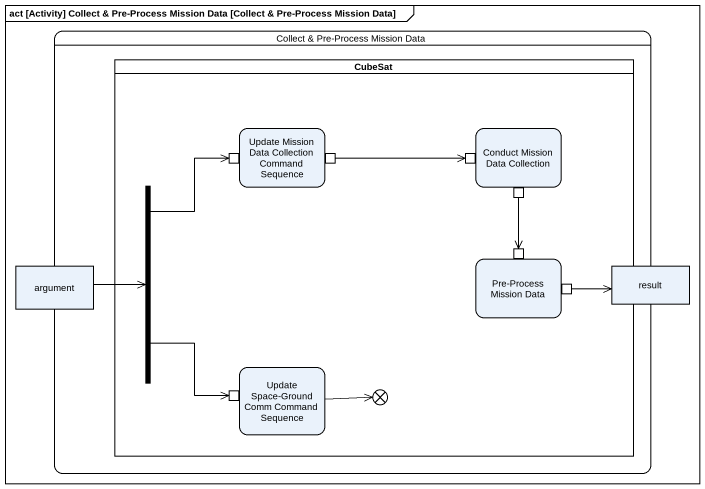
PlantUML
@startuml
mainframe act [Activity] Collect & Pre-Process Mission Data [Collect & Pre-Process Mission Data]
hide empty description
state "Collect & Pre-Process Mission Data" as Collect_Pre_Process_Mission {
  state CubeSat <<partition>> {
    state "Update Mission Data Collection Command Sequence" as Update_Mission_Data {
      state pin1 <<inputPin>>
      state pin2 <<outputPin>>
    }
    state "Conduct Mission Data Collection" as Conduct_Mission_Data {
      state pin3 <<inputPin>>
      state pin4 <<outputPin>>
    }
    state fork1 <<fork>>
    state "Pre-Process Mission Data" as Pre_Process_Mission_Data {
      state pin5 <<inputPin>>
      state pin6 <<outputPin>>
    }
    state "Update Space-Ground Comm Command Sequence" as Update_Space_Ground_Comm {
      state pin7 <<inputPin>>
    }
    state flowfinal1 <<end>>
  }
  state argument <<object>>
  state result <<object>>
}
pin2 -right-> pin3
fork1 -up-> pin1
fork1 --> pin7
pin4 --> pin5
argument -right-> fork1
pin6 -right-> result
Update_Space_Ground_Comm -right-> flowfinal1
@enduml
